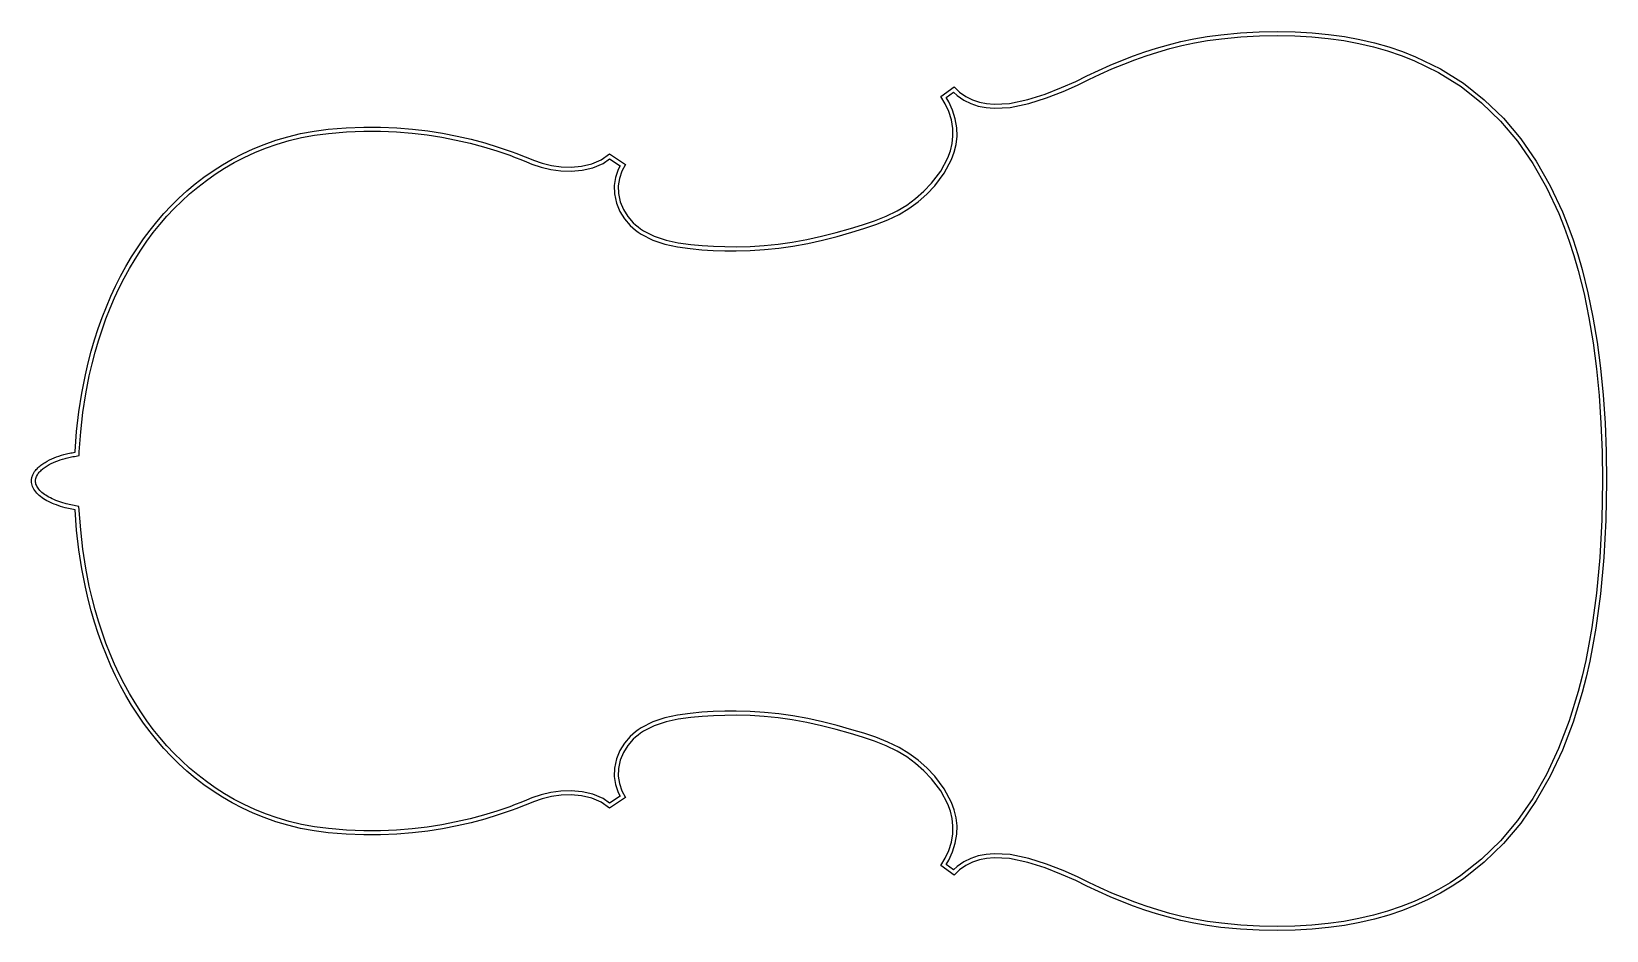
# Model space of a CAD drawing. Header units: metres. Extents: x -388 to 388, y -222 to 221.
import ezdxf

# ---------------------------------------------------------------- set-up
doc = ezdxf.new("R2010")
doc.units = ezdxf.units.M

msp = doc.modelspace()

# ---------------------------------------------------------------- linework, layer by layer
at = {"color": 7}
msp.add_lwpolyline([(-366.37, 14.35), (-365.64, 24.26), (-364.55, 33.86), (-363.12, 43.14), (-361.36, 52.13), (-359.99, 58.04), (-358.47, 63.82), (-356.81, 69.47), (-355.02, 75), (-353.08, 80.4), (-351.01, 85.68), (-348.8, 90.83), (-346.45, 95.86), (-343.97, 100.77), (-341.34, 105.55), (-338.58, 110.21), (-335.68, 114.74), (-332.64, 119.14), (-329.45, 123.42), (-326.12, 127.57), (-322.64, 131.58), (-319.01, 135.46), (-315.23, 139.19), (-311.28, 142.79), (-307.17, 146.23), (-302.9, 149.53), (-298.44, 152.66), (-293.8, 155.63), (-288.97, 158.43), (-283.94, 161.04), (-278.69, 163.47), (-273.21, 165.68), (-267.5, 167.68), (-261.52, 169.45), (-255.26, 170.96), (-248.68, 172.18), (-241.76, 173.1), (-232.8, 173.85), (-224.2, 174.19), (-215.91, 174.17), (-207.91, 173.82), (-200.15, 173.19), (-192.63, 172.29), (-185.32, 171.14), (-178.21, 169.76), (-171.29, 168.17), (-164.55, 166.37), (-157.98, 164.37), (-151.57, 162.18), (-148.77, 161.15), (-146, 160.09), (-143.27, 158.99), (-140.56, 157.86), (-136.22, 156.4), (-131.61, 155.3), (-126.82, 154.62), (-121.98, 154.44), (-116.81, 154.88), (-111.83, 156.06), (-107.19, 158.07), (-103.01, 160.99), (-95.15, 155.7), (-96.96, 152.42), (-98.16, 148.89), (-98.72, 145.22), (-98.62, 141.47), (-97.76, 137.33), (-96.22, 133.54), (-94.08, 130.12), (-91.43, 127.1), (-90.25, 126.01), (-89.02, 124.98), (-87.73, 124.03), (-86.39, 123.15), (-80.99, 120.39), (-75.2, 118.47), (-69.15, 117.18), (-63.01, 116.33), (-57.41, 115.8), (-51.84, 115.46), (-46.28, 115.29), (-40.72, 115.27), (-33.77, 115.44), (-26.83, 115.84), (-19.9, 116.5), (-13.02, 117.45), (-5.76, 118.79), (1.44, 120.43), (8.6, 122.29), (15.75, 124.3), (21.68, 126.06), (27.55, 128.01), (33.26, 130.26), (38.77, 132.94), (43.39, 135.75), (47.77, 138.98), (51.86, 142.6), (55.67, 146.61), (60.16, 152.51), (63.68, 159.01), (64.94, 162.46), (65.79, 166.05), (66.2, 169.76), (66.09, 173.58), (65.4, 177.78), (64.17, 181.84), (62.4, 185.7), (60.13, 189.3), (66.7, 194.08), (69.49, 191.37), (72.52, 189.22), (75.77, 187.6), (79.19, 186.46), (82.77, 185.76), (86.46, 185.46), (94.07, 185.88), (103.01, 187.71), (111.69, 190.47), (119.7, 193.63), (126.66, 196.65), (132.23, 199.43), (137.91, 202.11), (143.72, 204.67), (149.66, 207.12), (155.15, 209.22), (160.77, 211.2), (166.54, 213.05), (172.46, 214.76), (178.55, 216.32), (184.85, 217.69), (191.4, 218.84), (198.24, 219.72), (207.83, 220.58), (217.1, 221.1), (226.08, 221.28), (234.76, 221.13), (243.15, 220.66), (251.26, 219.87), (259.08, 218.77), (266.63, 217.37), (273.91, 215.67), (280.93, 213.67), (287.68, 211.38), (294.18, 208.8), (306.42, 202.82), (317.69, 195.75), (328.02, 187.64), (337.43, 178.51), (345.96, 168.39), (353.63, 157.33), (360.47, 145.33), (366.5, 132.44), (369.22, 125.67), (371.75, 118.68), (374.09, 111.48), (376.23, 104.07), (379.11, 92.57), (381.58, 80.62), (383.64, 68.22), (385.32, 55.39), (386.61, 42.12), (387.52, 28.44), (388.06, 14.35), (388.24, -0.15), (387.92, -19.39), (386.95, -37.9), (385.32, -55.68), (383, -72.7), (381.58, -80.91), (379.98, -88.93), (378.2, -96.75), (376.23, -104.37), (371.75, -118.98), (366.5, -132.74), (360.47, -145.63), (353.63, -157.62), (345.96, -168.69), (337.43, -178.8), (328.02, -187.93), (317.69, -196.05), (312.18, -199.71), (306.42, -203.11), (300.43, -206.24), (294.18, -209.1), (287.68, -211.67), (280.93, -213.96), (273.91, -215.96), (266.63, -217.67), (259.08, -219.07), (251.26, -220.17), (243.15, -220.96), (234.76, -221.43), (226.08, -221.57), (217.1, -221.39), (207.83, -220.87), (198.24, -220.02), (191.4, -219.13), (184.85, -217.99), (178.55, -216.62), (172.46, -215.06), (166.54, -213.35), (160.77, -211.49), (155.15, -209.51), (149.66, -207.41), (143.72, -204.97), (137.91, -202.4), (132.23, -199.72), (126.66, -196.94), (119.7, -193.92), (111.69, -190.77), (103.01, -188.01), (94.07, -186.18), (86.46, -185.75), (82.77, -186.06), (79.19, -186.76), (75.77, -187.9), (72.52, -189.52), (69.49, -191.66), (66.7, -194.37), (60.13, -189.6), (62.4, -185.99), (64.17, -182.14), (65.4, -178.08), (66.09, -173.88), (66.2, -170.05), (65.79, -166.34), (64.94, -162.76), (63.68, -159.3), (60.16, -152.81), (55.67, -146.91), (51.86, -142.9), (47.77, -139.27), (43.39, -136.05), (38.77, -133.24), (33.26, -130.56), (27.55, -128.31), (21.68, -126.36), (15.75, -124.59), (8.6, -122.58), (1.44, -120.72), (-5.76, -119.09), (-13.02, -117.74), (-19.9, -116.79), (-26.83, -116.13), (-33.77, -115.73), (-40.72, -115.57), (-46.28, -115.59), (-51.84, -115.76), (-57.41, -116.1), (-63.01, -116.63), (-69.15, -117.48), (-75.2, -118.76), (-80.99, -120.69), (-86.39, -123.44), (-87.73, -124.33), (-89.02, -125.28), (-90.25, -126.3), (-91.43, -127.39), (-94.08, -130.42), (-96.22, -133.83), (-97.76, -137.62), (-98.62, -141.76), (-98.72, -145.51), (-98.16, -149.19), (-96.96, -152.71), (-95.15, -155.99), (-103.01, -161.29), (-107.19, -158.37), (-111.83, -156.36), (-116.81, -155.17), (-121.98, -154.73), (-126.82, -154.91), (-131.61, -155.59), (-136.22, -156.7), (-140.56, -158.15), (-143.27, -159.29), (-146, -160.38), (-148.77, -161.45), (-151.57, -162.48), (-157.98, -164.66), (-164.55, -166.66), (-171.29, -168.46), (-178.21, -170.06), (-185.32, -171.44), (-192.63, -172.58), (-200.15, -173.48), (-207.91, -174.12), (-215.91, -174.46), (-224.2, -174.49), (-232.8, -174.14), (-241.76, -173.39), (-248.68, -172.48), (-255.26, -171.25), (-261.52, -169.74), (-267.5, -167.98), (-273.21, -165.98), (-278.69, -163.76), (-283.94, -161.34), (-288.97, -158.72), (-293.8, -155.93), (-298.44, -152.96), (-302.9, -149.82), (-307.17, -146.53), (-311.28, -143.08), (-315.23, -139.49), (-319.01, -135.75), (-322.64, -131.88), (-326.12, -127.86), (-329.45, -123.72), (-332.64, -119.44), (-335.68, -115.03), (-338.58, -110.5), (-341.34, -105.84), (-343.97, -101.06), (-346.45, -96.15), (-348.8, -91.12), (-351.01, -85.97), (-353.08, -80.69), (-355.02, -75.29), (-356.81, -69.77), (-358.47, -64.11), (-359.99, -58.33), (-361.36, -52.43), (-363.13, -43.37), (-364.57, -34.02), (-365.66, -24.35), (-366.39, -14.36), (-368.91, -13.88), (-371.29, -13.32), (-373.54, -12.68), (-375.64, -11.96), (-376.65, -11.58), (-377.62, -11.17), (-378.55, -10.75), (-379.45, -10.31), (-380.32, -9.84), (-381.15, -9.37), (-381.93, -8.87), (-382.68, -8.36), (-383.39, -7.83), (-384.05, -7.28), (-384.68, -6.72), (-385.25, -6.13), (-385.79, -5.51), (-386.28, -4.87), (-386.71, -4.22), (-387.07, -3.56), (-387.37, -2.89), (-387.61, -2.22), (-387.77, -1.56), (-387.87, -0.9), (-387.89, 0.39), (-387.68, 1.64), (-387.28, 2.82), (-386.7, 3.94), (-386.36, 4.46), (-385.99, 4.97), (-385.6, 5.45), (-385.18, 5.91), (-384.74, 6.36), (-384.29, 6.78), (-383.82, 7.19), (-383.33, 7.58), (-382.83, 7.96), (-382.31, 8.33), (-381.77, 8.68), (-381.23, 9.02), (-380.13, 9.65), (-379.01, 10.23), (-377.87, 10.77), (-376.71, 11.25), (-375.54, 11.7), (-374.35, 12.12), (-373.14, 12.51), (-371.89, 12.87), (-371.25, 13.04), (-370.6, 13.2), (-369.93, 13.36), (-369.25, 13.52), (-368.56, 13.66), (-367.85, 13.8), (-367.13, 13.94), (-366.39, 14.07)], close=True, dxfattribs=at)
at = {"color": 1}
msp.add_lwpolyline([(-364.38, 14.22), (-363.65, 24.07), (-362.57, 33.59), (-361.15, 42.8), (-359.4, 51.71), (-358.04, 57.56), (-356.54, 63.28), (-354.9, 68.88), (-353.12, 74.35), (-351.21, 79.69), (-349.16, 84.92), (-346.97, 90.01), (-344.65, 94.98), (-342.2, 99.83), (-339.6, 104.56), (-336.88, 109.16), (-334.01, 113.63), (-331.01, 117.98), (-327.87, 122.2), (-324.58, 126.29), (-321.16, 130.24), (-317.58, 134.06), (-313.85, 137.74), (-309.97, 141.28), (-305.92, 144.68), (-301.71, 147.92), (-297.33, 151), (-292.76, 153.92), (-288.01, 156.67), (-283.06, 159.25), (-277.9, 161.63), (-272.51, 163.81), (-266.88, 165.78), (-261, 167.51), (-254.84, 169), (-248.37, 170.21), (-241.55, 171.11), (-232.68, 171.85), (-224.16, 172.19), (-215.96, 172.17), (-208.03, 171.82), (-200.35, 171.2), (-192.9, 170.31), (-185.66, 169.17), (-178.62, 167.8), (-171.77, 166.22), (-165.1, 164.44), (-158.59, 162.46), (-152.24, 160.3), (-149.48, 159.28), (-146.73, 158.23), (-144.02, 157.14), (-141.26, 155.98), (-136.77, 154.48), (-131.98, 153.33), (-127, 152.62), (-121.93, 152.43), (-116.49, 152.9), (-111.2, 154.16), (-106.21, 156.32), (-102.99, 158.57), (-97.78, 155.06), (-98.8, 153.23), (-100.11, 149.37), (-100.72, 145.34), (-100.62, 141.24), (-99.68, 136.74), (-98, 132.62), (-95.69, 128.92), (-92.86, 125.7), (-91.57, 124.5), (-90.25, 123.41), (-88.87, 122.39), (-87.4, 121.42), (-81.77, 118.54), (-75.72, 116.54), (-69.5, 115.21), (-63.25, 114.35), (-57.57, 113.81), (-51.93, 113.46), (-46.31, 113.29), (-40.69, 113.27), (-33.69, 113.44), (-26.68, 113.84), (-19.67, 114.51), (-12.7, 115.47), (-5.36, 116.83), (1.91, 118.49), (9.12, 120.36), (16.3, 122.38), (22.28, 124.16), (28.23, 126.13), (34.07, 128.43), (39.72, 131.19), (44.51, 134.09), (49.02, 137.42), (53.26, 141.17), (57.19, 145.32), (61.85, 151.42), (65.51, 158.18), (66.85, 161.88), (67.77, 165.7), (68.2, 169.67), (68.09, 173.77), (67.35, 178.24), (66.04, 182.55), (64.17, 186.65), (62.82, 188.78), (66.51, 191.47), (68.21, 189.82), (71.49, 187.5), (75, 185.75), (78.68, 184.52), (82.49, 183.78), (86.44, 183.45), (94.33, 183.89), (103.52, 185.77), (112.36, 188.59), (120.46, 191.78), (127.51, 194.83), (133.1, 197.63), (138.74, 200.29), (144.5, 202.83), (150.4, 205.26), (155.84, 207.34), (161.41, 209.3), (167.12, 211.14), (172.98, 212.83), (179.01, 214.37), (185.23, 215.73), (191.7, 216.86), (198.46, 217.73), (207.97, 218.58), (217.18, 219.1), (226.09, 219.28), (234.69, 219.13), (243, 218.67), (251.02, 217.89), (258.76, 216.8), (266.22, 215.41), (273.41, 213.73), (280.33, 211.76), (286.99, 209.5), (293.37, 206.97), (305.45, 201.07), (316.54, 194.11), (326.7, 186.13), (335.97, 177.14), (344.37, 167.18), (351.94, 156.26), (358.7, 144.41), (364.67, 131.65), (367.36, 124.96), (369.86, 118.03), (372.17, 110.89), (374.3, 103.55), (377.16, 92.13), (379.61, 80.25), (381.66, 67.93), (383.33, 55.16), (384.61, 41.96), (385.52, 28.34), (386.06, 14.3), (386.24, -0.14), (385.92, -19.32), (384.96, -37.76), (383.33, -55.45), (381.02, -72.39), (379.61, -80.55), (378.02, -88.52), (376.25, -96.28), (374.31, -103.82), (369.86, -118.33), (364.66, -131.96), (358.7, -144.71), (351.94, -156.55), (344.37, -167.47), (335.97, -177.44), (326.7, -186.42), (316.52, -194.43), (311.12, -198.02), (305.45, -201.37), (299.55, -204.45), (293.4, -207.26), (286.99, -209.79), (280.33, -212.05), (273.41, -214.02), (266.22, -215.71), (258.76, -217.1), (251.02, -218.18), (243, -218.96), (234.69, -219.43), (226.09, -219.57), (217.18, -219.39), (207.97, -218.88), (198.46, -218.03), (191.7, -217.15), (185.23, -216.02), (179.01, -214.67), (172.98, -213.13), (167.12, -211.43), (161.41, -209.6), (155.84, -207.63), (150.4, -205.55), (144.5, -203.13), (138.74, -200.58), (133.1, -197.92), (127.51, -195.13), (120.46, -192.08), (112.36, -188.88), (103.52, -186.07), (94.33, -184.19), (86.44, -183.75), (82.49, -184.07), (78.68, -184.82), (75, -186.04), (71.49, -187.8), (68.21, -190.12), (66.51, -191.76), (62.82, -189.08), (64.17, -186.94), (66.04, -182.85), (67.35, -178.53), (68.09, -174.07), (68.2, -169.97), (67.77, -166), (66.85, -162.18), (65.51, -158.48), (61.85, -151.72), (57.19, -145.61), (53.26, -141.46), (49.02, -137.72), (44.51, -134.39), (39.72, -131.48), (34.07, -128.73), (28.23, -126.42), (22.28, -124.45), (16.3, -122.67), (9.12, -120.65), (1.91, -118.78), (-5.36, -117.13), (-12.7, -115.77), (-19.67, -114.81), (-26.68, -114.14), (-33.69, -113.74), (-40.69, -113.57), (-46.31, -113.59), (-51.93, -113.76), (-57.57, -114.1), (-63.25, -114.64), (-69.5, -115.5), (-75.72, -116.83), (-81.77, -118.84), (-87.4, -121.71), (-88.87, -122.69), (-90.25, -123.7), (-91.57, -124.8), (-92.86, -126), (-95.69, -129.22), (-98, -132.92), (-99.68, -137.04), (-100.62, -141.53), (-100.72, -145.64), (-100.11, -149.67), (-98.8, -153.52), (-97.78, -155.36), (-102.99, -158.86), (-106.21, -156.61), (-111.2, -154.45), (-116.49, -153.19), (-121.93, -152.73), (-127, -152.92), (-131.98, -153.63), (-136.77, -154.77), (-141.26, -156.28), (-144.02, -157.44), (-146.73, -158.52), (-149.48, -159.58), (-152.24, -160.59), (-158.59, -162.76), (-165.1, -164.74), (-171.77, -166.52), (-178.62, -168.1), (-185.66, -169.47), (-192.9, -170.6), (-200.35, -171.49), (-208.03, -172.12), (-215.96, -172.46), (-224.16, -172.49), (-232.68, -172.15), (-241.55, -171.4), (-248.37, -170.5), (-254.84, -169.29), (-261, -167.81), (-266.88, -166.07), (-272.51, -164.1), (-277.9, -161.92), (-283.06, -159.54), (-288.01, -156.97), (-292.76, -154.22), (-297.33, -151.3), (-301.71, -148.21), (-305.92, -144.97), (-309.97, -141.58), (-313.85, -138.04), (-317.58, -134.36), (-321.16, -130.54), (-324.58, -126.58), (-327.87, -122.49), (-331.01, -118.27), (-334.01, -113.93), (-336.88, -109.45), (-339.6, -104.85), (-342.2, -100.13), (-344.65, -95.28), (-346.97, -90.31), (-349.16, -85.21), (-351.21, -79.99), (-353.12, -74.65), (-354.9, -69.18), (-356.54, -63.58), (-358.04, -57.85), (-359.4, -52.01), (-361.16, -43.03), (-362.58, -33.76), (-363.66, -24.17), (-364.5, -12.69), (-368.49, -11.93), (-370.79, -11.39), (-372.94, -10.77), (-374.96, -10.08), (-375.9, -9.72), (-376.82, -9.34), (-377.7, -8.94), (-378.54, -8.52), (-379.35, -8.1), (-380.11, -7.65), (-380.84, -7.2), (-381.52, -6.73), (-382.16, -6.26), (-382.74, -5.77), (-383.29, -5.28), (-383.78, -4.77), (-384.24, -4.25), (-384.64, -3.72), (-384.99, -3.18), (-385.28, -2.66), (-385.51, -2.15), (-385.69, -1.65), (-385.81, -1.16), (-385.88, -0.73), (-385.89, 0.24), (-385.74, 1.14), (-385.43, 2.03), (-384.97, 2.93), (-384.71, 3.33), (-384.41, 3.74), (-384.08, 4.15), (-383.72, 4.54), (-383.35, 4.92), (-382.95, 5.29), (-382.54, 5.65), (-382.1, 6), (-381.65, 6.34), (-381.18, 6.68), (-380.69, 7), (-380.2, 7.3), (-379.17, 7.9), (-378.13, 8.44), (-377.06, 8.94), (-375.96, 9.4), (-374.85, 9.83), (-373.72, 10.22), (-372.56, 10.59), (-371.35, 10.94), (-370.74, 11.1), (-370.12, 11.26), (-369.48, 11.41), (-368.82, 11.56), (-368.16, 11.7), (-367.47, 11.84), (-366.77, 11.97), (-364.47, 12.37)], close=True, dxfattribs=at)

doc.saveas('drawing.dxf')
